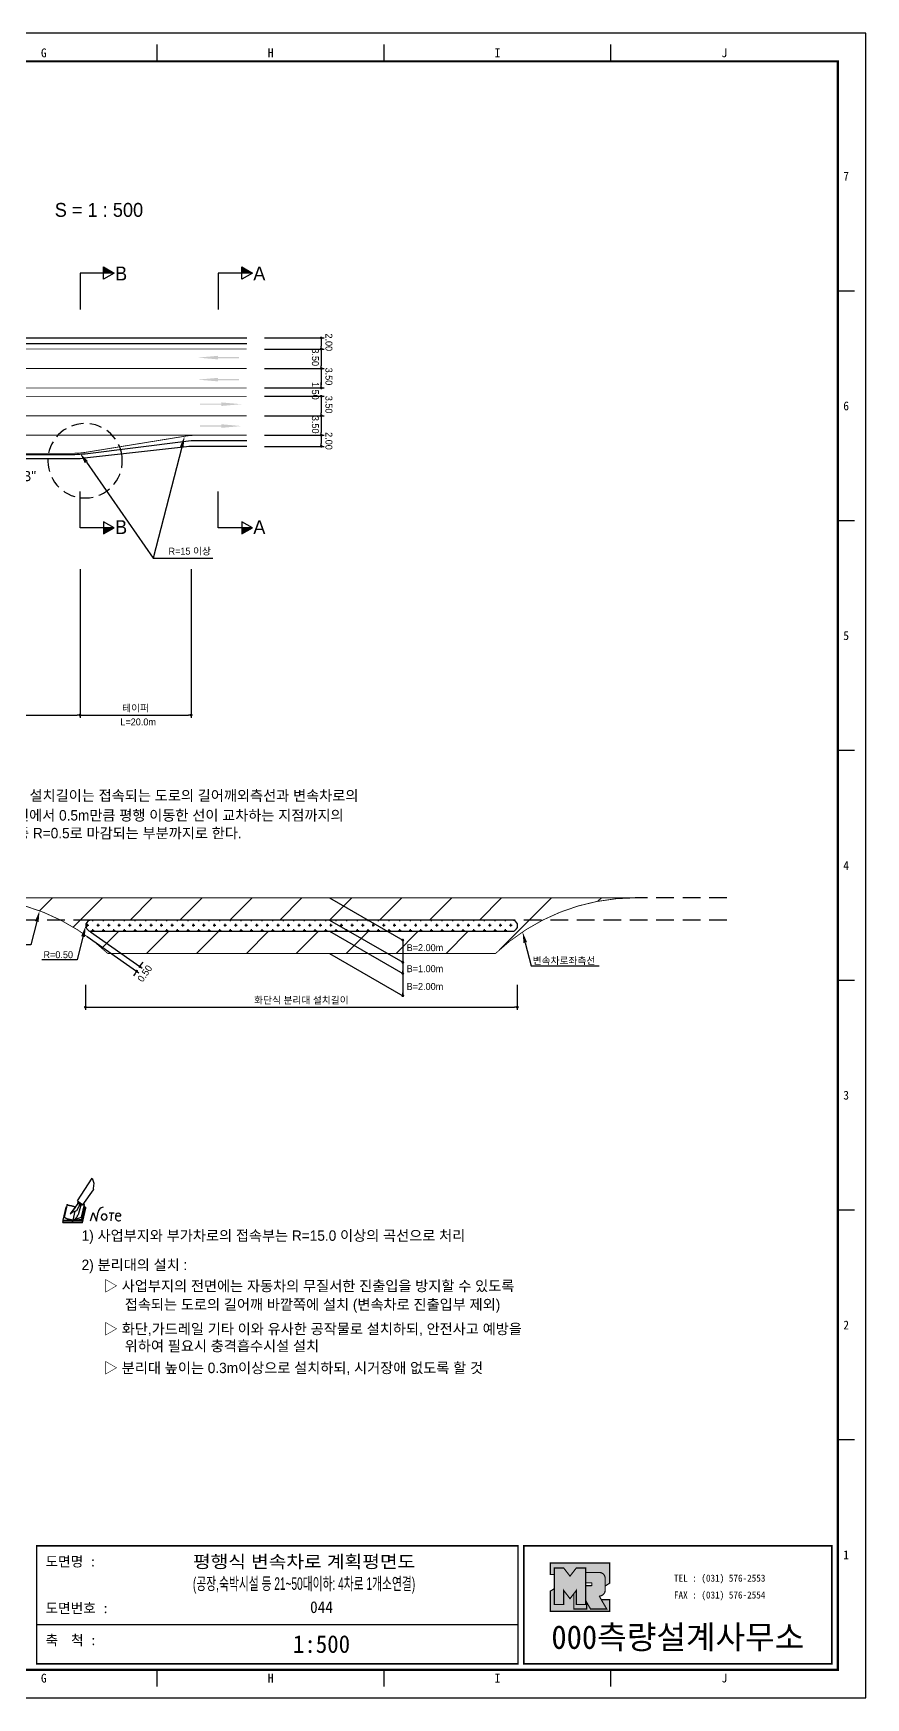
# Model space of a CAD drawing. Header units: millimetres. Extents: x 493 to 916, y -16 to 284.
# Drawn here: x 766.2 to 916, y -15.5 to 283.9 of the extents above; entities that cross this region are included whole.
import ezdxf
from ezdxf.enums import TextEntityAlignment as Align

# ---------------------------------------------------------------- set-up
doc = ezdxf.new("R2010")
doc.units = ezdxf.units.MM
doc.linetypes.add('HIDDEN', pattern=[9.525, 6.35, -3.175])
for name, color, linetype in [('CC-GSTR-0004', 4, 'Continuous'), ('CM-LANE-0030', 30, 'Continuous'), ('CZ-DIMT-0002', 7, 'Continuous'), ('CZ-LIN1-0007', 7, 'Continuous'), ('CZ-LIN2-0003', 3, 'Continuous'), ('CZ-LINE-0001', 7, 'Continuous'), ('CZ-TEXT-BOX0', 7, 'Continuous'), ('TITLE', 7, 'Continuous')]:
    doc.layers.add(name, color=color, linetype=linetype)
doc.styles.add('돋움', font='')
doc.styles.add('돋음체', font='')
doc.styles.get('돋움').set_extended_font_data('Dotum')
doc.styles.get('돋음체').set_extended_font_data('DotumChe')

# ---------------------------------------------------------------- blocks, each defined once
blk = doc.blocks.new('note')
for p, q in [((0.85, 3.5), (3.53, 7.57)), ((3.53, 7.57), (3.8, 6.64)), ((3.8, 6.64), (3.69, 5.72)), ((1, 3.1), (0.75, 2.77)), ((0.85, 3.5), (1.8, 2.79)), ((1, 3.4), (0.85, 3.21)), ((0.85, 3.21), (1.52, 2.71)), ((1.8, 2.79), (3.74, 5.46)), ((3.69, 5.72), (3.74, 5.46)), ((-1.24, 2.36), (-1.77, 0)), ((-1.77, 0), (1.77, 0)), ((-1.77, 0), (-1.77, -0.3)), ((-1.53, 0.52), (-1.55, 0.54)), ((-1.01, 2.9), (-1.53, 0.52)), ((-1.48, 0.48), (-1.53, 0.52)), ((-1.43, 0.44), (-1.48, 0.48)), ((-1.38, 0.41), (-1.43, 0.44)), ((-1.33, 0.4), (-1.38, 0.41)), ((-1.27, 0.37), (-1.33, 0.4)), ((-1.22, 0.35), (-1.27, 0.37)), ((-1.13, 2.36), (-1.24, 2.36)), ((-1.17, 0.33), (-1.22, 0.35)), ((-1.12, 0.32), (-1.17, 0.33)), ((-1.02, 0.25), (-1.12, 0.32)), ((-0.97, 0.22), (-1.02, 0.25)), ((-1, 2.9), (-1.01, 2.9)), ((-0.98, 2.85), (-1, 2.9)), ((-0.95, 2.8), (-0.98, 2.85)), ((-0.93, 0.21), (-0.97, 0.22)), ((-0.9, 2.75), (-0.95, 2.8)), ((-0.88, 0.19), (-0.93, 0.21)), ((-0.85, 2.72), (-0.9, 2.75)), ((-0.8, 0.18), (-0.88, 0.19)), ((-0.79, 2.69), (-0.85, 2.72)), ((-0.75, 0.17), (-0.8, 0.18)), ((-0.74, 2.68), (-0.79, 2.69)), ((-0.7, 0.16), (-0.75, 0.17)), ((-0.69, 2.65), (-0.74, 2.68)), ((-0.64, 0.15), (-0.7, 0.16)), ((-0.64, 2.65), (-0.69, 2.65)), ((-0.59, 2.63), (-0.64, 2.65)), ((-0.58, 0.14), (-0.64, 0.15)), ((-0.54, 2.62), (-0.59, 2.63)), ((-0.53, 0.13), (-0.58, 0.14)), ((-0.48, 2.61), (-0.54, 2.62)), ((-0.48, 0.12), (-0.53, 0.13)), ((-0.43, 2.61), (-0.48, 2.61)), ((-0.43, 0.11), (-0.48, 0.12)), ((0.75, 2.77), (-0.46, 1.16)), ((0.37, 2.24), (-0.46, 1.16)), ((-0.46, 1.16), (-0.08, 1.47)), ((-0.38, 2.59), (-0.43, 2.61)), ((-0.38, 0.08), (-0.43, 0.11)), ((-0.33, 2.59), (-0.38, 2.59)), ((-0.29, 0.06), (-0.38, 0.08)), ((-0.27, 2.58), (-0.33, 2.59)), ((-0.23, 0.05), (-0.29, 0.06)), ((-0.22, 2.57), (-0.27, 2.58)), ((-0.16, 0.04), (-0.23, 0.05)), ((-0.17, 2.56), (-0.22, 2.57)), ((-0.12, 2.55), (-0.17, 2.56)), ((-0.11, 0.03), (-0.16, 0.04)), ((-0.07, 2.53), (-0.12, 2.55)), ((-0.04, 0.02), (-0.11, 0.03)), ((-0.08, 1.47), (0.72, 1.75)), ((-0.01, 2.51), (-0.07, 2.53)), ((-0.05, -0.3), (-0.05, 0)), ((0, 0), (-0.04, 0.02)), ((0.04, 2.5), (-0.01, 2.51)), ((0.37, 1.63), (0, 0)), ((0, 0), (1.6, 0.53)), ((0, 0), (1.65, 0.18)), ((0, 0.01), (0.06, 0.04)), ((0, -0.3), (0, 0)), ((0.09, 2.48), (0.04, 2.5)), ((0.05, -0.3), (0.05, 0)), ((0.06, 0.04), (0.11, 0.07)), ((0.14, 2.48), (0.09, 2.48)), ((0.11, 0.07), (0.16, 0.09)), ((0.2, 2.47), (0.14, 2.48)), ((0.16, 0.09), (0.21, 0.12)), ((0.26, 2.43), (0.18, 2.46)), ((0.21, 0.12), (0.27, 0.14)), ((0.34, 2.4), (0.26, 2.43)), ((0.27, 0.14), (0.36, 0.19)), ((0.45, 2.37), (0.34, 2.4)), ((0.36, 0.19), (0.41, 0.22)), ((0.41, 0.22), (0.46, 0.27)), ((0.46, 0.27), (0.51, 0.3)), ((0.51, 0.3), (0.56, 0.34)), ((0.56, 0.34), (0.6, 0.4)), ((0.6, 0.4), (0.64, 0.45)), ((0.64, 0.45), (0.67, 0.51)), ((0.67, 0.51), (0.74, 0.58)), ((0.72, 1.75), (1.16, 2.53)), ((0.74, 0.58), (0.79, 0.63)), ((0.79, 0.63), (0.83, 0.68)), ((0.83, 0.68), (0.86, 0.73)), ((0.86, 0.73), (0.89, 0.79)), ((0.89, 0.84), (0.92, 0.89)), ((0.89, 0.79), (0.89, 0.84)), ((0.92, 0.89), (0.96, 0.95)), ((0.96, 0.95), (1.01, 0.97)), ((1.47, 2.74), (1.01, 0.97)), ((1.16, 2.53), (1.37, 2.82)), ((2.13, 2.84), (1.44, 2.63)), ((1.52, 2.71), (1.66, 2.9)), ((1.6, 0.53), (2.13, 2.84)), ((1.65, 0.18), (2.19, 2.48)), ((1.77, 0), (2.3, 2.36)), ((1.77, -0.3), (2.3, 2.07)), ((1.77, -0.38), (2.3, 1.99)), ((1.77, -0.44), (2.3, 1.93)), ((1.77, 0), (1.77, -0.3)), ((2.19, 2.48), (2.04, 2.47)), ((2.3, 2.36), (2.16, 2.36)), ((2.3, 2.36), (2.3, 2.07)), ((3.21, -0.08), (3.68, 1.4)), ((3.68, 1.4), (4.26, -0.14)), ((4.26, -0.14), (4.56, 1.44)), ((6.55, 1.34), (7.46, 1.34)), ((7.01, 1.34), (6.87, -0.11)), ((7.71, 0.77), (7.71, 0.55)), ((7.71, 0.77), (8.67, 0.77)), ((-1.77, -0.3), (1.77, -0.3)), ((-1.77, -0.43), (-1.77, -0.3)), ((-1.77, -0.37), (1.77, -0.37)), ((-1.77, -0.43), (1.77, -0.43))]:
    blk.add_line(p, q)
for centre, major_axis, start_param, end_param in [((0.4, 2.31), (0.0702, 0.0702), 3.283946, 6.425539), ((5.68, 1.23), (-0.806, 0.806), -0.591174, 0.597824), ((5.66, 0.58), (-0.378, 0.378), 3.926991, 10.210176), ((8.3, 0.49), (0.422, 0.422), 2.265602, 4.634911), ((8.19, 0.77), (-0.342, 0.342), 3.926991, 7.068583)]:
    blk.add_ellipse(centre, major_axis=major_axis, ratio=1, start_param=start_param, end_param=end_param)
blk = doc.blocks.new('_Dot')
at = {"color": 0, "linetype": 'ByBlock', "lineweight": -2}
blk.add_line((-0.5, 0), (-1, 0), dxfattribs=at)
at = {"color": 0, "linetype": 'ByBlock', "const_width": 0.5}
blk.add_lwpolyline([(-0.25, 0, 1), (0.25, 0, 1)], format="xyb", close=True, dxfattribs=at)

msp = doc.modelspace()

# ---------------------------------------------------------------- hatches: boundary and pattern name
at = {"layer": 'CM-LANE-0030'}
h = msp.add_hatch(dxfattribs=at)
h.set_pattern_fill('ANSI31', color=256, scale=2, style=0)
h.set_pattern_definition([(45, (-525.393, 584.4746), (-4.490128, 4.490128), [])])
h.paths.add_polyline_path([(849.4, 118.37, -0.191871), (874.5, 128.37), (754.5, 128.37, -0.191871), (779.6, 118.37)])
h.paths.add_polyline_path([(776.31, 122.37, 0.002096), (776.06, 122.55, -0.732581), (776.63, 124.37), (852.36, 124.37, -0.732581), (852.94, 122.55, 0.002096), (852.68, 122.37)], flags=16)
at = {"layer": 'CZ-LIN1-0007'}
for points in [[(799.42, 225.86), (799.42, 225.65), (803.24, 225.65), (803.24, 225.43), (799.42, 225.43), (799.42, 225.22), (795.77, 225.54)], [(799.42, 221.9), (799.42, 221.69), (803.24, 221.69), (803.24, 221.47), (799.42, 221.47), (799.42, 221.26), (795.77, 221.58)], [(800.03, 217.48), (800.03, 217.27), (796.2, 217.27), (796.2, 217.05), (800.03, 217.05), (800.03, 216.84), (803.68, 217.16)], [(800.03, 213.55), (800.03, 213.33), (796.2, 213.33), (796.2, 213.12), (800.03, 213.12), (800.03, 212.9), (803.68, 213.23)]]:
    msp.add_hatch(color=256, dxfattribs=at).paths.add_polyline_path(points)
at = {"layer": 'CZ-LIN2-0003'}
h = msp.add_hatch(dxfattribs=at)
h.set_pattern_fill('CROSS', color=256, scale=0.15, style=0)
h.set_pattern_definition([(0, (-525.3931, 584.4746), (0.9525, 0.9525), [0.47625, -1.42875]), (90, (-525.155, 584.2365), (-0.9525, 0.9525), [0.47625, -1.42875])])
h.paths.add_polyline_path([(776.63, 124.37, 0.732581), (776.06, 122.55, -0.002096), (776.31, 122.37), (852.68, 122.37, -0.002096), (852.94, 122.55, 0.732581), (852.36, 124.37)])
at = {"layer": 'CZ-LINE-0001'}
for points in [[(778.85, 241.85), (778.85, 240.75), (780.75, 240.75)], [(803.72, 241.85), (803.72, 240.75), (805.62, 240.75)], [(780.75, 194.92), (778.85, 194.92), (778.85, 193.82)], [(805.62, 194.92), (803.72, 194.92), (803.72, 193.82)]]:
    msp.add_hatch(color=256, dxfattribs=at).paths.add_polyline_path(points)
at = {"layer": 'TITLE', "ltscale": 150}
h = msp.add_hatch(color=8, dxfattribs=at)
edge = h.paths.add_edge_path()
edge.add_line((869.93, 8.73), (859.26, 8.73))
edge.add_line((859.26, 8.73), (859.26, 6.65))
edge.add_line((859.26, 6.65), (859.97, 6.65))
edge.add_line((859.97, 6.65), (859.97, 7.82))
edge.add_line((859.97, 7.82), (861.66, 7.82))
edge.add_line((861.66, 7.82), (862.79, 6.37))
edge.add_line((862.79, 6.37), (863.92, 7.82))
edge.add_line((863.92, 7.82), (865.61, 7.82))
edge.add_line((865.61, 7.82), (865.61, 7.03))
edge.add_line((865.61, 7.03), (868.05, 7.03))
edge.add_arc((868.05, 5.96), 1.07, 0, 90, ccw=False)
edge.add_line((869.12, 5.96), (869.12, 4.59))
edge.add_line((869.12, 4.59), (869.93, 5.1))
edge.add_line((869.93, 5.1), (869.93, 8.73))
h.paths.add_polyline_path([(863.47, 3.2), (862.79, 2.32), (861.66, 3.78), (861.66, 1.26), (859.97, 1.26), (859.97, 4.11), (859.26, 3.67), (859.26, 0.04), (869.93, 0.04), (869.93, 2.12), (868.43, 2.12), (869.39, 0.47), (866.48, 0.47), (865.78, 1.68), (865.78, 0.47), (863.47, 0.47)])
msp.add_hatch(color=5, dxfattribs=at).paths.add_polyline_path([(865.61, 7.82), (863.92, 7.82), (862.79, 6.37), (861.66, 7.82), (859.97, 7.82), (859.97, 1.26), (861.66, 1.26), (861.66, 3.78), (862.79, 2.32), (863.92, 3.78), (863.92, 1.26), (865.61, 1.26)])
h = msp.add_hatch(color=161, dxfattribs=at)
edge = h.paths.add_edge_path()
edge.add_arc((868.05, 5.96), 1.07, 360, 450)
edge.add_line((868.05, 7.03), (865.61, 7.03))
edge.add_line((865.61, 7.03), (865.61, 5.17))
edge.add_line((865.61, 5.17), (866.61, 5.17))
edge.add_arc((866.61, 5.06), 0.113, 0, 90, ccw=False)
edge.add_line((866.72, 5.06), (866.72, 4.75))
edge.add_arc((866.61, 4.75), 0.113, 270, 360, ccw=False)
edge.add_line((866.61, 4.64), (865.61, 4.64))
edge.add_line((865.61, 4.64), (865.61, 1.26))
edge.add_line((865.61, 1.26), (863.92, 1.26))
edge.add_line((863.92, 1.26), (863.92, 3.78))
edge.add_line((863.92, 3.78), (863.47, 3.2))
edge.add_line((863.47, 3.2), (863.47, 0.47))
edge.add_line((863.47, 0.47), (865.78, 0.47))
edge.add_line((865.78, 0.47), (865.78, 1.68))
edge.add_line((865.78, 1.68), (866.48, 0.47))
edge.add_line((866.48, 0.47), (869.39, 0.47))
edge.add_line((869.39, 0.47), (868.05, 2.78))
edge.add_arc((868.05, 3.85), 1.07, 270, 360)
edge.add_line((869.12, 3.85), (869.12, 5.96))

# ---------------------------------------------------------------- linework, layer by layer
at = {"color": 0, "linetype": 'ByBlock', "lineweight": -2}
for p, q in [((818.02, 228.83), (818.02, 228.58)), ((818.02, 227.33), (818.02, 227.58)), ((818.02, 226.83), (818.02, 226.58)), ((818.02, 223.83), (818.02, 224.08)), ((818.02, 223.33), (818.02, 223.08)), ((818.02, 220.33), (818.02, 220.58)), ((818.02, 220.33), (818.02, 220.58)), ((818.02, 218.33), (818.02, 218.08)), ((818.02, 218.33), (818.02, 218.08)), ((818.02, 215.33), (818.02, 215.58)), ((818.02, 214.83), (818.02, 214.58)), ((818.02, 211.83), (818.02, 212.08)), ((818.02, 211.33), (818.02, 211.08)), ((818.02, 209.83), (818.02, 210.08)), ((832.7, 120.52), (832.7, 120.27)), ((784.66, 114.98), (784.52, 114.77)), ((785.52, 116.2), (785.67, 116.41)), ((832.7, 116.52), (832.7, 116.27)), ((832.7, 115.02), (832.7, 115.27)), ((832.7, 111.02), (832.7, 111.27))]:
    msp.add_line(p, q, dxfattribs=at)
at = {"color": 0, "linetype": 'ByBlock', "const_width": 0.25}
for points in [[(818.02, 228.96, 1), (818.02, 229.21, 1)], [(818.02, 226.96, 1), (818.02, 227.21, 1)], [(818.02, 227.21, 1), (818.02, 226.96, 1)], [(818.02, 223.46, 1), (818.02, 223.71, 1)], [(818.02, 223.71, 1), (818.02, 223.46, 1)], [(818.02, 220.21, 1), (818.02, 219.96, 1)], [(818.02, 220.21, 1), (818.02, 219.96, 1)], [(818.02, 218.46, 1), (818.02, 218.71, 1)], [(818.02, 218.46, 1), (818.02, 218.71, 1)], [(818.02, 214.96, 1), (818.02, 215.21, 1)], [(818.02, 215.21, 1), (818.02, 214.96, 1)], [(818.02, 211.71, 1), (818.02, 211.46, 1)], [(818.02, 211.46, 1), (818.02, 211.71, 1)], [(818.02, 209.71, 1), (818.02, 209.46, 1)], [(832.7, 120.64, 1), (832.7, 120.89, 1)], [(832.7, 116.64, 1), (832.7, 116.89, 1)], [(784.73, 115.08, 1), (784.87, 115.28, 1)], [(785.45, 116.1, 1), (785.31, 115.9, 1)], [(832.7, 114.89, 1), (832.7, 114.64, 1)], [(832.7, 110.89, 1), (832.7, 110.64, 1)]]:
    msp.add_lwpolyline(points, format="xyb", close=True, dxfattribs=at)
at = {"layer": 'CC-GSTR-0004'}
for p, q in [((604.61, 229.08), (804.61, 229.08)), ((604.61, 228.08), (804.61, 228.08))]:
    msp.add_line(p, q, dxfattribs=at)
for points in [[(804.61, 210.58), (795.54, 210.58, 0.031099), (793.68, 210.47), (793.68, 210.47), (775.53, 208.2), (775.53, 208.2, -0.031099), (773.67, 208.08), (714.61, 208.08, 0.414214), (699.86, 193.33)], [(804.61, 209.58), (795.45, 209.58), (795.45, 209.58, 0.028015), (793.77, 209.49), (793.77, 209.49), (775.44, 207.43, -0.028015), (773.77, 207.33), (773.77, 207.33), (714.61, 207.33, 0.414214), (700.61, 193.33)]]:
    msp.add_lwpolyline(points, format="xyb", dxfattribs=at)
at = {"layer": 'CM-LANE-0030', "const_width": 0.15}
for points in [[(604.61, 220.08), (804.61, 220.08)], [(604.61, 218.58), (804.61, 218.58)]]:
    msp.add_lwpolyline(points, dxfattribs=at)
msp.add_lwpolyline([(754.5, 128.37), (874.5, 128.37, 0.191871), (849.4, 118.37), (779.6, 118.37, 0.191871)], format="xyb", close=True, dxfattribs=at)
at = {"layer": 'CZ-LIN1-0007', "const_width": 0.15}
msp.add_lwpolyline([(604.61, 227.08), (804.61, 227.08)], dxfattribs=at)
at = {"layer": 'CZ-LIN1-0007', "linetype": 'HIDDEN', "const_width": 0.15}
for points in [[(604.61, 223.58), (804.61, 223.58)], [(604.61, 215.08), (804.61, 215.08)], [(755.21, 211.58), (795.82, 211.58)]]:
    msp.add_lwpolyline(points, dxfattribs=at)
at = {"layer": 'CZ-LIN1-0007', "const_width": 0.15}
msp.add_lwpolyline([(804.61, 211.58), (795.82, 211.58, 0.040295), (793.41, 211.39), (793.41, 211.39), (775.8, 208.53), (775.8, 208.53, -0.040295), (773.4, 208.33), (773.4, 208.33), (714.61, 208.33, 0.414214), (699.61, 193.33)], format="xyb", dxfattribs=at)
at = {"layer": 'CZ-LIN2-0003'}
msp.add_lwpolyline([(852.68, 122.37, -0.002096), (852.94, 122.55, 0.732581), (852.36, 124.37), (776.63, 124.37, 0.732581), (776.06, 122.55, -0.002096), (776.31, 122.37)], format="xyb", close=True, dxfattribs=at)
at = {"layer": 'CZ-LINE-0001'}
for p, q in [((780.75, 240.75), (774.61, 240.75)), ((774.61, 240.75), (774.61, 234.21)), ((778.85, 239.65), (778.85, 241.85)), ((778.85, 241.85), (780.75, 240.75)), ((780.75, 240.75), (778.85, 239.65)), ((805.62, 240.75), (799.48, 240.75)), ((799.48, 240.75), (799.48, 234.21)), ((803.72, 239.65), (803.72, 241.85)), ((803.72, 241.85), (805.62, 240.75)), ((805.62, 240.75), (803.72, 239.65)), ((807.79, 229.08), (818.52, 229.08)), ((818.02, 228.58), (818.02, 227.58)), ((807.79, 227.08), (818.52, 227.08)), ((807.79, 227.08), (818.52, 227.08)), ((818.02, 226.58), (818.02, 224.08)), ((807.79, 223.58), (818.52, 223.58)), ((807.79, 223.58), (818.52, 223.58)), ((818.02, 223.08), (818.02, 220.58)), ((807.79, 220.08), (818.52, 220.08)), ((807.79, 220.08), (818.52, 220.08)), ((807.79, 218.58), (818.52, 218.58)), ((807.79, 218.58), (818.52, 218.58)), ((818.02, 220.58), (818.02, 221.08)), ((818.02, 218.08), (818.02, 217.58)), ((818.02, 218.08), (818.02, 215.58)), ((807.79, 215.08), (818.52, 215.08)), ((807.79, 215.08), (818.52, 215.08)), ((818.02, 214.58), (818.02, 212.08)), ((807.79, 211.58), (818.52, 211.58)), ((807.79, 211.58), (818.52, 211.58)), ((807.79, 209.58), (818.52, 209.58)), ((818.02, 211.08), (818.02, 210.08)), ((774.61, 194.92), (774.61, 201.46)), ((799.48, 194.92), (799.48, 201.46)), ((780.75, 194.92), (774.61, 194.92)), ((780.75, 194.92), (778.85, 196.02)), ((778.85, 196.02), (778.85, 193.82)), ((778.85, 193.82), (780.75, 194.92)), ((805.62, 194.92), (799.48, 194.92)), ((805.62, 194.92), (803.72, 196.02)), ((803.72, 196.02), (803.72, 193.82)), ((803.72, 193.82), (805.62, 194.92)), ((787.76, 189.47), (798.54, 189.47)), ((774.61, 187.51), (774.61, 160.74)), ((774.61, 187.51), (774.61, 160.74)), ((794.61, 187.51), (794.61, 160.74)), ((715.11, 161.24), (774.11, 161.24)), ((775.11, 161.24), (794.11, 161.24)), ((819.53, 128.37), (832.7, 120.77)), ((819.53, 124.37), (832.7, 116.77)), ((775.89, 121.44), (785.21, 114.89)), ((776.47, 122.26), (785.79, 115.71)), ((819.53, 122.37), (832.7, 114.77)), ((832.7, 120.77), (832.7, 110.77)), ((785.67, 116.41), (785.95, 116.82)), ((819.53, 118.37), (832.7, 110.77)), ((784.52, 114.77), (784.23, 114.36)), ((775.58, 112.74), (775.58, 108.21)), ((853.31, 112.74), (853.31, 108.21)), ((776.08, 108.71), (852.81, 108.71))]:
    msp.add_line(p, q, dxfattribs=at)
at = {"layer": 'CZ-LINE-0001', "linetype": 'HIDDEN', "ltscale": 0.35}
msp.add_line((782.17, 207.77), (782.17, 207.77), dxfattribs=at)
at = {"layer": 'CZ-LINE-0001', "linetype": 'HIDDEN', "ltscale": 0.5}
for p, q in [((891.02, 128.37), (874.5, 128.37)), ((776.63, 124.37), (737.97, 124.37)), ((891.02, 124.37), (852.36, 124.37))]:
    msp.add_line(p, q, dxfattribs=at)
at = {"layer": 'CZ-LINE-0001'}
for points in [[(775.75, 206.74), (787.76, 189.47)], [(792.91, 209.45), (787.76, 189.47)], [(766.84, 124.11), (765.78, 119.92), (753.56, 119.92)], [(775.14, 121.38), (774.09, 117.2), (767.75, 117.2)]]:
    msp.add_lwpolyline(points, dxfattribs=at)
at = {"layer": 'CZ-LINE-0001', "extrusion": (0, 0, -1)}
msp.add_lwpolyline([(-854.75, 120.3), (-855.8, 116.12), (-868.03, 116.12)], dxfattribs=at)
at = {"layer": 'CZ-LINE-0001', "linetype": 'HIDDEN', "ltscale": 0.35}
msp.add_arc((775.52, 206.99), 6.7, 6.7667, 6.749, dxfattribs=at)
at = {"layer": 'CZ-LINE-0001'}
for points in [[(792.59, 209.54), (793.41, 211.39), (793.24, 209.37)], [(775.47, 206.55), (774.6, 208.38), (776.02, 206.93)], [(766.51, 124.19), (767.32, 126.04), (767.16, 124.02)], [(774.82, 121.47), (775.63, 123.32), (775.47, 121.3)]]:
    msp.add_solid(points, dxfattribs=at)
at = {"layer": 'CZ-LINE-0001', "extrusion": (0, 0, -1)}
msp.add_solid([(-855.07, 120.38), (-854.26, 122.24), (-854.42, 120.22)], dxfattribs=at)
at = {"layer": 'TITLE', "color": 7, "linetype": 'Continuous'}
for p, q in [((788.5, 278.83), (788.5, 281.86)), ((829.33, 278.83), (829.33, 281.86)), ((870.15, 278.83), (870.15, 281.86)), ((914, 237.51), (910.98, 237.51)), ((914, 196.18), (910.98, 196.18)), ((914, 154.85), (910.98, 154.85)), ((914, 113.52), (910.98, 113.52)), ((914, 72.19), (910.98, 72.19)), ((914, 30.86), (910.98, 30.86)), ((788.5, -13.49), (788.5, -10.47)), ((829.33, -13.49), (829.33, -10.47)), ((870.15, -13.49), (870.15, -10.47))]:
    msp.add_line(p, q, dxfattribs=at)
at = {"layer": 'TITLE', "ltscale": 150}
msp.add_line((766.81, -2.33), (853.42, -2.33), dxfattribs=at)
at = {"layer": 'TITLE'}
msp.add_line((911.09, -10.47), (502.23, -10.47), dxfattribs=at)
msp.add_lwpolyline([(492.65, -15.5), (916.01, -15.5), (916.01, 283.87), (492.65, 283.87)], close=True, dxfattribs=at)
at = {"layer": 'TITLE', "linetype": 'Continuous', "const_width": 0.403}
msp.add_lwpolyline([(502.73, -10.47), (502.73, 278.83), (910.98, 278.83), (910.98, -10.47)], close=True, dxfattribs=at)
at = {"layer": 'TITLE', "ltscale": 150}
for points, const_width in [([(766.81, 11.81), (853.42, 11.81), (853.42, -9.41), (766.81, -9.41)], 0.265), ([(909.92, 11.81), (909.92, -9.41), (854.48, -9.41), (854.48, 11.81), (909.92, 11.81)], 0.265), ([(865.61, 7.82), (863.92, 7.82), (862.79, 6.37), (861.66, 7.82), (859.97, 7.82), (859.97, 1.26), (861.66, 1.26), (861.66, 3.78), (862.79, 2.32), (863.92, 3.78), (863.92, 1.26), (865.61, 1.26)], 0.212), ([(863.47, 3.2), (862.79, 2.32), (861.66, 3.78), (861.66, 1.26), (859.97, 1.26), (859.97, 4.11), (859.26, 3.67), (859.26, 0.04), (869.93, 0.04), (869.93, 2.12), (868.43, 2.12), (869.39, 0.47), (866.48, 0.47), (865.78, 1.68), (865.78, 0.47), (863.47, 0.47)], 0.212)]:
    msp.add_lwpolyline(points, close=True, dxfattribs=dict(at, const_width=const_width))
at = {"layer": 'TITLE', "ltscale": 150, "const_width": 0.212}
for points in [[(869.93, 8.73), (859.26, 8.73), (859.26, 6.65), (859.97, 6.65), (859.97, 7.82), (861.66, 7.82), (862.79, 6.37), (863.92, 7.82), (865.61, 7.82), (865.61, 7.03), (868.05, 7.03, -0.414214), (869.12, 5.96), (869.12, 4.59), (869.93, 5.1)], [(869.12, 5.96, 0.414214), (868.05, 7.03), (865.61, 7.03), (865.61, 5.17), (866.61, 5.17, -0.414214), (866.72, 5.06), (866.72, 4.75, -0.414214), (866.61, 4.64), (865.61, 4.64), (865.61, 1.26), (863.92, 1.26), (863.92, 3.78), (863.47, 3.2), (863.47, 0.47), (865.78, 0.47), (865.78, 1.68), (866.48, 0.47), (869.39, 0.47), (868.05, 2.78, 0.414214), (869.12, 3.85)]]:
    msp.add_lwpolyline(points, format="xyb", close=True, dxfattribs=at)

# ---------------------------------------------------------------- block references
at = {"layer": 'CZ-LINE-0001', "xscale": 0.5, "yscale": 0.5, "zscale": 0.5}
for p in [(774.61, 161.24), (794.61, 161.24), (853.31, 108.71)]:
    msp.add_blockref('_Dot', p, dxfattribs=at)
at = {"layer": 'CZ-LINE-0001', "xscale": 0.5, "yscale": 0.5, "zscale": 0.5, "rotation": 180}
for p in [(774.61, 161.24), (775.58, 108.71)]:
    msp.add_blockref('_Dot', p, dxfattribs=at)
at = {"layer": 'CZ-TEXT-BOX0'}
msp.add_blockref('note', (773.29, 70.38), dxfattribs=at)

# ---------------------------------------------------------------- texts
at = {"layer": 'CZ-DIMT-0002', "style": '돋움'}
for s, height, p in [('B', 2.5, (782, 240.67)), ('A', 2.5, (806.88, 240.67)), ('상세도 "B"', 1.875, (761.15, 204.23)), ('B', 2.5, (782, 195.05)), ('A', 2.5, (806.88, 195.05)), ('R=15 이상', 1.25, (794.35, 190.72)), ('L=20.0m', 1.25, (785.07, 160.01))]:
    msp.add_text(s, height=height, dxfattribs=at).set_placement(p, align=Align.MIDDLE_CENTER)
for s, p in [('2.00', (818.78, 229.89)), ('3.50', (816.34, 227.2)), ('3.50', (818.78, 223.74)), ('1.50', (816.34, 221.15)), ('3.50', (818.78, 218.67)), ('3.50', (816.34, 215.06)), ('2.00', (818.78, 212.14))]:
    msp.add_text(s, height=1.25, rotation=270, dxfattribs=at).set_placement(p)
for s, p in [('○ 분리대 설치길이는 접속되는 도로의 길어깨외측선과 변속차로의', (754.54, 146.77)), ('좌측선에서 0.5m만큼 평행 이동한 선이 교차하는 지점까지의', (758.39, 143.21)), ('길이중 R=0.5로 마감되는 부분까지로 한다.', (758.39, 140.01)), ('1) 사업부지와 부가차로의 접속부는 R=15.0 이상의 곡선으로 처리', (774.9, 67.62)), ('2) 분리대의 설치 :', (774.9, 62.36)), ('▷ 사업부지의 전면에는 자동차의 무질서한 진출입을 방지할 수 있도록', (778.88, 58.56)), ('접속되는 도로의 길어깨 바깥쪽에 설치 (변속차로 진출입부 제외)', (782.66, 55.23)), ('▷ 화단,가드레일 기타 이와 유사한 공작물로 설치하되, 안전사고 예방을', (778.88, 50.83)), ('위하여 필요시 충격흡수시설 설치', (782.66, 47.76)), ('▷ 분리대 높이는 0.3m이상으로 설치하되, 시거장애 없도록 할 것', (778.88, 43.82))]:
    msp.add_text(s, height=1.875, dxfattribs=at).set_placement(p, align=Align.MIDDLE_LEFT)
for s, p in [('B=2.00m', (833.39, 118.78)), ('R=0.50', (768.03, 117.52)), ('변속차로좌측선', (856.08, 116.44)), ('B=1.00m', (833.39, 115)), ('B=2.00m', (833.39, 111.8))]:
    msp.add_text(s, height=1.25, dxfattribs=at).set_placement(p)
at = {"layer": 'CZ-DIMT-0002', "insert": (786.27, 114.76), "char_height": 1.25, "attachment_point": 5, "rotation": 54.9032, "style": '돋움'}
msp.add_mtext('\\A1;0.50', dxfattribs=at)
at = {"layer": 'CZ-LINE-0001', "char_height": 1.25, "attachment_point": 5, "style": '돋움'}
for s, insert in [('\\A1;테이퍼', (784.61, 162.43)), ('\\A1;화단식 분리대 설치길이', (814.45, 109.9))]:
    msp.add_mtext(s, dxfattribs=dict(at, insert=insert))
at = {"layer": 'TITLE', "color": 3, "linetype": 'Continuous', "style": '돋음체'}
for s, p in [('G', (768.09, 280.35)), ('H', (808.92, 280.35)), ('I', (849.74, 280.35)), ('J', (890.57, 280.35)), ('7', (912.49, 258.18)), ('6', (912.49, 216.85)), ('5', (912.49, 175.52)), ('4', (912.49, 134.19)), ('3', (912.49, 92.86)), ('2', (912.49, 51.53)), ('1', (912.49, 10.2)), ('G', (768.09, -11.98)), ('H', (808.92, -11.98)), ('I', (849.74, -11.98)), ('J', (890.57, -11.98))]:
    msp.add_text(s, height=1.59, dxfattribs=at).set_placement(p, align=Align.MIDDLE)
at = {"layer": 'TITLE', "style": '돋움'}
msp.add_text('S = 1 : 500', height=2.5, dxfattribs=at).set_placement((770.06, 252.11), align=Align.MIDDLE_LEFT)
at = {"layer": 'TITLE', "style": '돋음체'}
for s, p in [('도면명 :', (768.4, 8.1)), ('도면번호 :', (768.4, -0.29)), ('축  척 :', (768.4, -6.05))]:
    msp.add_text(s, height=1.804, dxfattribs=at).set_placement(p)
at = {"layer": 'TITLE', "style": '돋움'}
for s, width, p, p2 in [('평행식 변속차로 계획평면도', 1.010039, (794.93, 7.85), (834.93, 7.85)), ('(공장,숙박시설 등 21~50대이하: 4차로 1개소연결)', 0.554146, (794.93, 3.9), (834.93, 3.9))]:
    msp.add_text(s, height=2.25, dxfattribs=dict(at, width=width)).set_placement(p, p2, align=Align.FIT)
at = {"layer": 'TITLE', "color": 180, "style": '돋음체'}
for s, p in [('TEL : (031) 576-2553', (881.5, 5.37)), ('FAX : (031) 576-2554', (881.5, 2.34))]:
    msp.add_text(s, height=1.2733, dxfattribs=at).set_placement(p)
at = {"layer": 'TITLE', "linetype": 'Continuous', "style": '돋음체'}
for s, height, p in [('044', 2.122, (818.07, 0.77)), ('1:500', 3.183, (818.07, -5.87))]:
    msp.add_text(s, height=height, dxfattribs=at).set_placement(p, align=Align.MIDDLE)
at = {"layer": 'TITLE', "color": 180, "style": '돋음체'}
msp.add_text('000측량설계사무소', height=4.244, dxfattribs=at).set_placement((882.2, -6.72), align=Align.CENTER)

doc.saveas('drawing.dxf')
